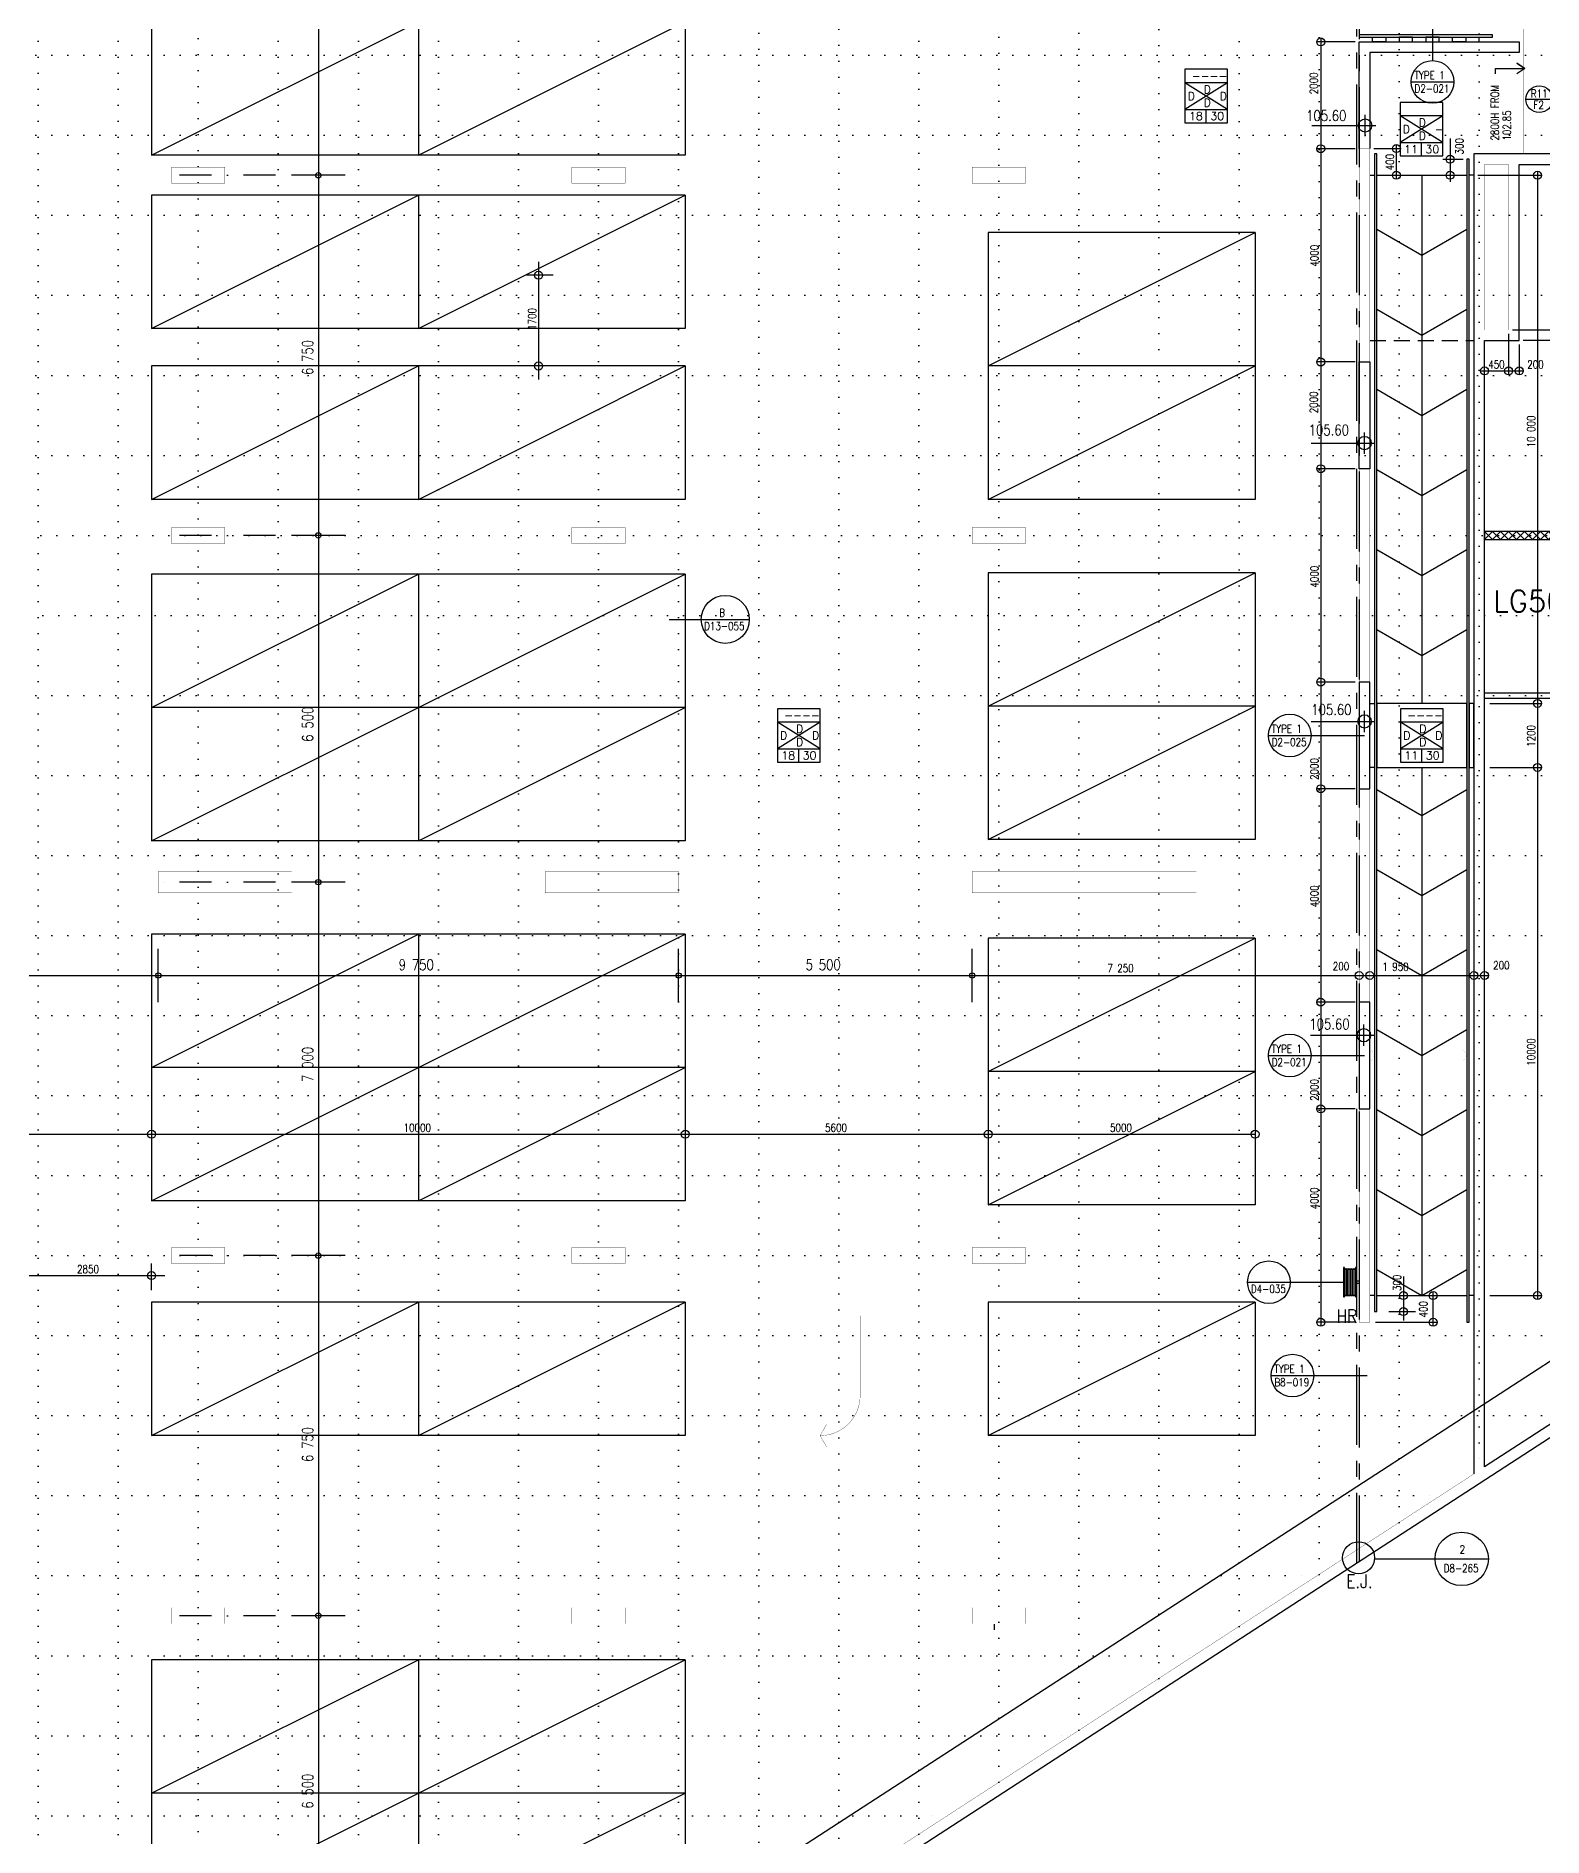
# Model space of a CAD drawing. Header units: millimetres. Extents: x -164841 to 156300, y -101000 to 60475.
# Drawn here: x -101289 to -73056, y -70148 to -36390 of the extents above; entities that cross this region are included whole.
import ezdxf

# ---------------------------------------------------------------- set-up
doc = ezdxf.new("R2010")
doc.units = ezdxf.units.MM
doc.header["$LTSCALE"] = 1200
for name, pattern in [('s1103a$0$CENTER', [2, 1.25, -0.25, 0.25, -0.25]), ('s1103a$0$DASHDOT', [1, 0.5, -0.25, 0, -0.25]), ('s1103a$0$DASHED', [0.75, 0.5, -0.25]), ('s1103a$0$DOT', [0.25, 0, -0.25]), ('s1103a$0$HIDDEN', [0.375, 0.25, -0.125])]:
    doc.linetypes.add(name, pattern=pattern)
for name, color, linetype in [('s1103a$0$12', 7, 'Continuous'), ('s1103a$0$20', 7, 'Continuous'), ('s1103a$0$22', 7, 'Continuous'), ('s1103a$0$23', 7, 'Continuous'), ('s1103a$0$25', 7, 'Continuous'), ('s1103a$0$29', 7, 'Continuous'), ('s1103a$0$35', 7, 'Continuous'), ('s1103a$0$4', 7, 'Continuous'), ('s1103a$0$5', 7, 'Continuous'), ('s1103a$0$51', 7, 'Continuous'), ('s1103a$0$56', 7, 'Continuous'), ('s1103a$0$6', 7, 'Continuous'), ('s1103a$0$7', 7, 'Continuous'), ('s1103a$0$9', 7, 'Continuous'), ('s1103a$0$ROOM-NO', 4, 'Continuous'), ('s1103a$0$WALL1', 1, 'Continuous')]:
    doc.layers.add(name, color=color, linetype=linetype)
doc.styles.add('s1103a$0$STANDARD', font='SIMPLEX')

# ---------------------------------------------------------------- blocks, each defined once
blk = doc.blocks.new('s1103a$0$FFBOX')
at = {"layer": 's1103a$0$51', "color": 14, "linetype": 'Continuous'}
for p, q in [((0.4, 0.25), (-0.4, -0.25)), ((0.4, -0.25), (-0.4, 0.25)), ((0, -0.5), (0, -0.25))]:
    blk.add_line(p, q, dxfattribs=at)
for points in [[(-0.4, -0.5), (0.4, -0.5), (0.4, 0.5), (-0.4, 0.5)], [(-0.4, -0.25), (0.4, -0.25), (0.4, 0.25), (-0.4, 0.25)]]:
    blk.add_lwpolyline(points, close=True, dxfattribs=at)
at = {"layer": 's1103a$0$51', "color": 14, "linetype": 'Continuous', "style": 's1103a$0$STANDARD'}
for tag, p in [('TAG1', (-0.2728, 0.3)), ('TAG6', (-0.3496, -0.075)), ('TAG5', (-0.0496, 0.05)), ('TAG7', (0.2504, -0.075)), ('TAG2', (-0.324, -0.45)), ('TAG8', (-0.2496, -0.45)), ('TAG4', (-0.0496, -0.2)), ('TAG3', (0.076, -0.45)), ('TAG9', (0.1504, -0.45))]:
    blk.add_attdef(tag, p, '', height=0.15, dxfattribs=at)
blk = doc.blocks.new('s1103a$0$DET3')
at = {"layer": 's1103a$0$51', "color": 14, "linetype": 'Continuous'}
blk.add_line((-0.4, 0), (1.4, 0), dxfattribs=at)
blk.add_circle((0, 0), 0.4, dxfattribs=at)
at = {"layer": 's1103a$0$51', "color": 14, "linetype": 'Continuous', "style": 's1103a$0$STANDARD', "width": 0.8}
for tag, p in [('TAG1', (-0.3373, 0.0501)), ('TAG2', (-0.3373, -0.2))]:
    blk.add_attdef(tag, p, '', height=0.15, dxfattribs=at)
blk = doc.blocks.new('s1103a$0$ARROW')
at = {"layer": 's1103a$0$25', "color": 14, "linetype": 'Continuous', "const_width": 0.005}
blk.add_lwpolyline([(-0.433, 0.25), (0, 0), (0.433, 0.25)], dxfattribs=at)
blk = doc.blocks.new('s1103a$0$HR1')
at = {"layer": 's1103a$0$56', "color": 1, "linetype": 'Continuous'}
for p, q in [((-0.235, 0.245), (0.235, 0.245)), ((-0.235, 0.215), (0.235, 0.215)), ((-0.235, 0.185), (0.235, 0.185)), ((-0.235, 0.155), (0.235, 0.155)), ((-0.235, 0.125), (0.235, 0.125)), ((-0.235, 0.095), (0.235, 0.095))]:
    blk.add_line(p, q, dxfattribs=at)
for points in [[(-0.275, 0.275), (0.275, 0.275), (0.275, 0.29), (-0.275, 0.29)], [(-0.275, 0.05), (0.275, 0.05), (0.275, 0.065), (-0.275, 0.065)], [(-0.025, 0.05), (0.025, 0.05), (0.025, 0), (-0.025, 0)]]:
    blk.add_lwpolyline(points, close=True, dxfattribs=at)
for centre, start, end in [((-0.235, 0.26), 90, 270), ((-0.235, 0.23), 90, 270), ((-0.235, 0.2), 90, 270), ((-0.235, 0.17), 90, 270), ((-0.235, 0.14), 90, 270), ((-0.235, 0.11), 90, 270), ((-0.235, 0.08), 90, 270), ((0.235, 0.26), 270, 90), ((0.235, 0.23), 270, 90), ((0.235, 0.2), 270, 90), ((0.235, 0.17), 270, 90), ((0.235, 0.14), 270, 90), ((0.235, 0.11), 270, 90), ((0.235, 0.08), 270, 90)]:
    blk.add_arc(centre, 0.015, start, end, dxfattribs=at)
blk = doc.blocks.new('s1103a$0$DRMK')
at = {"layer": 's1103a$0$29', "color": 14, "linetype": 'Continuous'}
blk.add_line((-0.25, 0), (0.25, 0), dxfattribs=at)
blk.add_circle((0, 0), 0.25, dxfattribs=at)
at = {"layer": 's1103a$0$29', "color": 14, "linetype": 'Continuous', "style": 's1103a$0$STANDARD', "width": 0.8}
for tag, p in [('TAG1', (-0.1587, 0.03)), ('TAG3', (-0.1093, 0.0318)), ('TAG2', (-0.1587, -0.1799)), ('TAG4', (-0.1073, -0.1799))]:
    blk.add_attdef(tag, p, '', height=0.15, dxfattribs=at)
blk = doc.blocks.new('s1103a$0$DET1')
at = {"layer": 's1103a$0$51', "color": 14, "linetype": 'Continuous'}
for p, q in [((0, 1.05), (0, 0.4)), ((-0.4, 0), (0.4, 0))]:
    blk.add_line(p, q, dxfattribs=at)
blk.add_circle((0, 0), 0.4, dxfattribs=at)
at = {"layer": 's1103a$0$51', "color": 14, "linetype": 'Continuous', "style": 's1103a$0$STANDARD', "width": 0.8}
for tag, p in [('TAG1', (-0.3373, 0.0501)), ('TAG2', (-0.3373, -0.2))]:
    blk.add_attdef(tag, p, '', height=0.15, dxfattribs=at)
blk = doc.blocks.new('s1103a$0$LEVEL')
at = {"layer": 's1103a$0$35', "linetype": 'Continuous'}
for p, q in [((1, 0), (-0.2, 0)), ((0, 0.2), (0, -0.2))]:
    blk.add_line(p, q, dxfattribs=at)
blk.add_circle((0, 0), 0.125, dxfattribs=at)
at = {"layer": 's1103a$0$35', "linetype": 'Continuous', "style": 's1103a$0$STANDARD', "width": 0.8}
for tag, p in [('TAG2', (0.2063, 0.05)), ('TAG1', (0.2063, -0.2))]:
    blk.add_attdef(tag, p, '', height=0.15, dxfattribs=at)
blk = doc.blocks.new('s1103a$0$H900')
at = {"layer": 's1103a$0$22', "color": 10, "linetype": 'Continuous'}
for points in [[(0, 0), (0.15, 0.15), (0.3, 0), (0.45, 0.15), (0.6, 0), (0.75, 0.15), (0.9, 0)], [(0, 0.15), (0.15, 0), (0.3, 0.15), (0.45, 0), (0.6, 0.15), (0.75, 0), (0.9, 0.15)]]:
    blk.add_lwpolyline(points, dxfattribs=at)
blk = doc.blocks.new('s1103a$0$H450')
at = {"layer": 's1103a$0$22', "color": 10, "linetype": 'Continuous'}
for points in [[(0, 0.15), (0.15, 0), (0.3, 0.15), (0.45, 0)], [(0, 0), (0.15, 0.15), (0.3, 0), (0.45, 0.15)]]:
    blk.add_lwpolyline(points, dxfattribs=at)
blk = doc.blocks.new('s1103a')
at = {"layer": 's1103a$0$12', "color": 2, "linetype": 'Continuous'}
for p, q in [((-96000, -30450), (-96000, -85300)), ((-95500, -39000), (-96500, -39000)), ((-91875, -40625), (-91875, -42825)), ((-91600, -40875), (-92100, -40875)), ((-95500, -45750), (-96500, -45750)), ((-95500, -52250), (-96500, -52250)), ((-99000, -54500), (-99000, -53500)), ((-89250, -54500), (-89250, -53500)), ((-83750, -54500), (-83750, -53500)), ((-89246, -71824), (-61410, -53748)), ((-104875, -56975), (-99125, -56975)), ((-99125, -56975), (-89125, -56975)), ((-89125, -56975), (-83450, -56975)), ((-83450, -56975), (-78450, -56975)), ((-99125, -59900), (-99125, -59400)), ((-95500, -59250), (-96500, -59250)), ((-102225, -59625), (-98875, -59625)), ((-75670, -59640), (-75670, -60470)), ((-75945, -60300), (-75445, -60300)), ((-95500, -66000), (-96500, -66000))]:
    blk.add_line(p, q, dxfattribs=at)
at = {"layer": 's1103a$0$12', "color": 14, "linetype": 'Continuous'}
for p, q in [((-77220, -36425), (-77220, -60575)), ((-76575, -36500), (-77294, -36500)), ((-75802, -39075), (-75802, -38425)), ((-74796, -38310), (-74796, -39120)), ((-76225, -38500), (-75727, -38500)), ((-74930, -38700), (-74551, -38700)), ((-74275, -39000), (-73083, -39000)), ((-73158, -38925), (-73158, -60075)), ((-73700, -41975), (-73700, -42741)), ((-73625, -41894), (-72425, -41894)), ((-73500, -42175), (-73500, -42741)), ((-73425, -42092), (-72425, -42092)), ((-76575, -42500), (-77294, -42500)), ((-74225, -42666), (-73425, -42666)), ((-76575, -44500), (-77294, -44500)), ((-76575, -48500), (-77294, -48500)), ((-74050, -48900), (-73083, -48900)), ((-74050, -50100), (-73083, -50100)), ((-76575, -50500), (-77294, -50500)), ((-125800, -54000), (-74075, -54000)), ((-76575, -54500), (-77294, -54500)), ((-76575, -56500), (-77294, -56500)), ((-75113, -60575), (-75113, -59925)), ((-74050, -60000), (-73083, -60000)), ((-76575, -60500), (-77294, -60500)), ((-76193, -60500), (-75038, -60500))]:
    blk.add_line(p, q, dxfattribs=at)
at = {"layer": 's1103a$0$12', "color": 2, "linetype": 's1103a$0$DASHDOT'}
for p, q in [((-96800, -39000), (-98750, -39000)), ((-96800, -45750), (-98750, -45750)), ((-96800, -52250), (-99000, -52250)), ((-96800, -59250), (-98750, -59250)), ((-96800, -66000), (-98750, -66000))]:
    blk.add_line(p, q, dxfattribs=at)
at = {"layer": 's1103a$0$12', "color": 2, "linetype": 'Continuous'}
blk.add_lwpolyline([(-73944, -37096), (-73944, -36996), (-73398, -36996), (-73548, -36896), (-73398, -36996), (-73548, -37096)], dxfattribs=at)
at = {"layer": 's1103a$0$12', "color": 14, "linetype": 'Continuous'}
for centre in [(-77220, -36500), (-77220, -38504), (-75802, -38500), (-74796, -38700), (-75802, -39000), (-74796, -39000), (-73158, -39000), (-77220, -42500), (-74150, -42666), (-73700, -42666), (-73500, -42666), (-77220, -44500), (-77220, -48500), (-73158, -48900), (-73158, -50100), (-77220, -50500), (-76500, -54000), (-76300, -54000), (-74350, -54000), (-74150, -54000), (-77220, -54500), (-77220, -56500), (-75113, -60000), (-73158, -60000), (-77220, -60500), (-75113, -60500)]:
    blk.add_circle(centre, 75, dxfattribs=at)
at = {"layer": 's1103a$0$12', "color": 2, "linetype": 'Continuous'}
for centre, radius in [((-96000, -39000), 50), ((-91875, -40875), 75), ((-91875, -42575), 75), ((-96000, -45750), 50), ((-96000, -52250), 50), ((-99000, -54000), 50), ((-89250, -54000), 50), ((-83750, -54000), 50), ((-83750, -54000), 50), ((-83750, -54000), 50), ((-99125, -56975), 75), ((-99125, -56975), 75), ((-89125, -56975), 75), ((-89125, -56975), 75), ((-83450, -56975), 75), ((-83450, -56975), 75), ((-78450, -56975), 75), ((-96000, -59250), 50), ((-99125, -59625), 75), ((-75670, -60000), 75), ((-75670, -60300), 75), ((-96000, -66000), 50)]:
    blk.add_circle(centre, radius, dxfattribs=at)
at = {"layer": 's1103a$0$20', "color": 10, "linetype": 'Continuous'}
for p, q in [((-69000, -38600), (-74350, -38600)), ((-74350, -38600), (-74350, -63343)), ((-73500, -42100), (-73500, -38800)), ((-73500, -38800), (-69000, -38800)), ((-74150, -63213), (-74150, -42100)), ((-74150, -42100), (-73500, -42100)), ((-70400, -45675), (-74150, -45675)), ((-74150, -45675), (-74150, -45825)), ((-74150, -45825), (-70400, -45825))]:
    blk.add_line(p, q, dxfattribs=at)
at = {"layer": 's1103a$0$20', "color": 2, "linetype": 'Continuous'}
for p, q in [((-74150, -48704), (-72350, -48704)), ((-74150, -48804), (-72350, -48804))]:
    blk.add_line(p, q, dxfattribs=at)
at = {"layer": 's1103a$0$20', "color": 14, "linetype": 'Continuous', "const_width": 5}
for points in [[(-76300, -38500), (-76500, -38500), (-76500, -42500), (-76300, -42500)], [(-76300, -44500), (-76500, -44500), (-76500, -48500), (-76300, -48500)], [(-76300, -50500), (-76500, -50500), (-76500, -54500), (-76300, -54500)], [(-76300, -56500), (-76500, -56500), (-76500, -60500), (-76300, -60500)]]:
    blk.add_lwpolyline(points, close=True, dxfattribs=at)
at = {"layer": 's1103a$0$20', "color": 10, "linetype": 'Continuous', "const_width": 5}
blk.add_lwpolyline([(-74150, -41900), (-73700, -41900), (-73700, -38800), (-74150, -38800)], close=True, dxfattribs=at)
at = {"layer": 's1103a$0$23', "color": 14, "linetype": 'Continuous'}
blk.add_line((-76575, -38504), (-77294, -38504), dxfattribs=at)
at = {"layer": 's1103a$0$23', "color": 14, "linetype": 's1103a$0$HIDDEN'}
blk.add_line((-76300, -42100), (-74350, -42100), dxfattribs=at)
at = {"layer": 's1103a$0$23', "color": 14, "linetype": 'Continuous'}
for points in [[(-76500, -38500), (-76500, -36500), (-73500, -36500), (-73500, -36700)], [(-73500, -36700), (-76300, -36700), (-76300, -38500)]]:
    blk.add_lwpolyline(points, dxfattribs=at)
for points in [[(-76500, -42500), (-76300, -42500), (-76300, -44500), (-76500, -44500)], [(-76500, -50500), (-76300, -50500), (-76300, -48500), (-76500, -48500)], [(-76500, -56500), (-76300, -56500), (-76300, -54500), (-76500, -54500)]]:
    blk.add_lwpolyline(points, close=True, dxfattribs=at)
at = {"layer": 's1103a$0$25', "color": 14, "linetype": 'Continuous'}
for p, q in [((-74249, -36500), (-74249, -36410)), ((-76300, -39000), (-76210, -39000)), ((-76170, -39000), (-74480, -39000)), ((-75325, -39000), (-75325, -48900)), ((-74350, -39000), (-74440, -39000)), ((-74480, -48900), (-76170, -48900)), ((-76170, -48900), (-76170, -50100)), ((-74480, -50100), (-74480, -48900)), ((-76170, -50100), (-74480, -50100)), ((-75325, -50100), (-75325, -60000)), ((-76210, -60000), (-76300, -60000)), ((-76170, -60000), (-74480, -60000)), ((-74350, -60000), (-74440, -60000)), ((-74350, -60000), (-74440, -60000))]:
    blk.add_line(p, q, dxfattribs=at)
at = {"layer": 's1103a$0$25', "color": 10, "linetype": 'Continuous'}
blk.add_line((-76204, -44550), (-76205, -44550), dxfattribs=at)
at = {"layer": 's1103a$0$25', "color": 14, "linetype": 'Continuous'}
for points in [[(-76499, -36410), (-73999, -36410), (-73999, -36370), (-76499, -36370)], [(-76249, -36410), (-75999, -36410), (-75999, -36500), (-76249, -36500)], [(-75749, -36500), (-75499, -36500), (-75499, -36410), (-75749, -36410)], [(-75249, -36500), (-74999, -36500), (-74999, -36410), (-75249, -36410)], [(-74749, -36410), (-74499, -36410), (-74499, -36500), (-74749, -36500)], [(-76170, -38600), (-76210, -38600), (-76210, -60300), (-76170, -60300)], [(-74440, -38700), (-74480, -38700), (-74480, -60500), (-74440, -60500)], [(-76210, -50100), (-76300, -50100), (-76300, -48900), (-76210, -48900)], [(-74440, -50100), (-74350, -50100), (-74350, -48900), (-74440, -48900)]]:
    blk.add_lwpolyline(points, close=True, dxfattribs=at)
for points in [[(-76170, -40012), (-75325, -40500), (-74480, -40012)], [(-76170, -41512), (-75325, -42000), (-74480, -41512)], [(-76170, -43012), (-75325, -43500), (-74480, -43012)], [(-76170, -44512), (-75325, -45000), (-74480, -44512)], [(-76170, -46012), (-75325, -46500), (-74480, -46012)], [(-76170, -47512), (-75325, -48000), (-74480, -47512)], [(-76170, -50512), (-75325, -51000), (-74480, -50512)], [(-76170, -52012), (-75325, -52500), (-74480, -52012)], [(-76170, -53512), (-75325, -54000), (-74480, -53512)], [(-76170, -55012), (-75325, -55500), (-74480, -55012)], [(-76170, -56512), (-75325, -57000), (-74480, -56512)], [(-76170, -58012), (-75325, -58500), (-74480, -58012)], [(-76170, -59512), (-75325, -60000), (-74480, -59512)]]:
    blk.add_lwpolyline(points, dxfattribs=at)
at = {"layer": 's1103a$0$25', "linetype": 'Continuous', "const_width": 5}
for points in [[(-85849, -60375), (-85849, -61875)], [(-86474, -62842), (-86599, -62625), (-86474, -62408)]]:
    blk.add_lwpolyline(points, dxfattribs=at)
blk.add_lwpolyline([(-85849, -61875, -0.414214), (-86599, -62625, -0.414214)], format="xyb", dxfattribs=at)
at = {"layer": 's1103a$0$29', "color": 14, "linetype": 's1103a$0$HIDDEN', "const_width": 5}
blk.add_lwpolyline([(-73425, -33850), (-73425, -38600)], dxfattribs=at)
at = {"layer": 's1103a$0$4', "color": 7, "linetype": 's1103a$0$DOT'}
for p, q in [((-83250, -69123), (-83250, -28450)), ((-81750, -68149), (-81750, -28450)), ((-80250, -67175), (-80250, -28450)), ((-78750, -66201), (-78750, -28450)), ((-77250, -65226), (-77250, -28450)), ((-98250, -74250), (-98250, -30750)), ((-90750, -72500), (-90750, -30750)), ((-101250, -72500), (-101250, -32100)), ((-99750, -72500), (-99750, -32100)), ((-96750, -72500), (-96750, -32100)), ((-95250, -72500), (-95250, -32100)), ((-93750, -72500), (-93750, -32100)), ((-92250, -72500), (-92250, -32100)), ((-89250, -72500), (-89250, -32100)), ((-87750, -72045), (-87750, -32100)), ((-86250, -71071), (-86250, -32100)), ((-84750, -70097), (-84750, -32100)), ((-75750, -64252), (-75750, -33650)), ((-74250, -33650), (-74250, -63278)), ((-125300, -36750), (-45192, -36750)), ((-125300, -38250), (-46854, -38250)), ((-125300, -39750), (-48413, -39750)), ((-125300, -41250), (-49878, -41250)), ((-125300, -42750), (-51257, -42750)), ((-125300, -44250), (-52558, -44250)), ((-53785, -45750), (-125300, -45750)), ((-54944, -47250), (-125300, -47250)), ((-125300, -48750), (-56038, -48750)), ((-125300, -50250), (-57073, -50250)), ((-125300, -51750), (-58050, -51750)), ((-125300, -53250), (-58973, -53250)), ((-125300, -54750), (-61117, -54750)), ((-125300, -56250), (-63427, -56250)), ((-125300, -57750), (-65737, -57750)), ((-125300, -59250), (-68047, -59250)), ((-125300, -60750), (-70356, -60750)), ((-125300, -62250), (-72666, -62250)), ((-125300, -63750), (-74976, -63750)), ((-125300, -65250), (-77286, -65250)), ((-125300, -66750), (-79596, -66750)), ((-125300, -68250), (-81906, -68250)), ((-125300, -69750), (-84215, -69750))]:
    blk.add_line(p, q, dxfattribs=at)
at = {"layer": 's1103a$0$5', "color": 1, "linetype": 'Continuous'}
for points in [[(-94125, -36125), (-94125, -38625), (-99125, -38625), (-94125, -36125), (-99125, -36125), (-99125, -38625)], [(-89125, -36125), (-89125, -38625), (-94125, -38625), (-89125, -36125), (-94125, -36125), (-94125, -38625)], [(-94125, -39375), (-94125, -41875), (-99125, -41875), (-94125, -39375), (-99125, -39375), (-99125, -41875)], [(-89125, -39375), (-89125, -41875), (-94125, -41875), (-89125, -39375), (-94125, -39375), (-94125, -41875)], [(-78450, -40075), (-78450, -42575), (-83450, -42575), (-78450, -40075), (-83450, -40075), (-83450, -42575)], [(-94125, -42575), (-94125, -45075), (-99125, -45075), (-94125, -42575), (-99125, -42575), (-99125, -45075)], [(-89125, -42575), (-89125, -45075), (-94125, -45075), (-89125, -42575), (-94125, -42575), (-94125, -45075)], [(-78450, -42575), (-78450, -45075), (-83450, -45075), (-78450, -42575), (-83450, -42575), (-83450, -45075)], [(-94125, -46475), (-94125, -48975), (-99125, -48975), (-94125, -46475), (-99125, -46475), (-99125, -48975)], [(-89125, -46475), (-89125, -48975), (-94125, -48975), (-89125, -46475), (-94125, -46475), (-94125, -48975)], [(-78450, -46450), (-78450, -48950), (-83450, -48950), (-78450, -46450), (-83450, -46450), (-83450, -48950)], [(-78450, -48950), (-78450, -51450), (-83450, -51450), (-78450, -48950), (-83450, -48950), (-83450, -51450)], [(-94125, -48975), (-94125, -51475), (-99125, -51475), (-94125, -48975), (-99125, -48975), (-99125, -51475)], [(-89125, -48975), (-89125, -51475), (-94125, -51475), (-89125, -48975), (-94125, -48975), (-94125, -51475)], [(-94125, -53225), (-94125, -55725), (-99125, -55725), (-94125, -53225), (-99125, -53225), (-99125, -55725)], [(-89125, -53225), (-89125, -55725), (-94125, -55725), (-89125, -53225), (-94125, -53225), (-94125, -55725)], [(-78450, -53300), (-78450, -55800), (-83450, -55800), (-78450, -53300), (-83450, -53300), (-83450, -55800)], [(-94125, -55725), (-94125, -58225), (-99125, -58225), (-94125, -55725), (-99125, -55725), (-99125, -58225)], [(-89125, -55725), (-89125, -58225), (-94125, -58225), (-89125, -55725), (-94125, -55725), (-94125, -58225)], [(-78450, -55800), (-78450, -58300), (-83450, -58300), (-78450, -55800), (-83450, -55800), (-83450, -58300)], [(-94125, -60125), (-94125, -62625), (-99125, -62625), (-94125, -60125), (-99125, -60125), (-99125, -62625)], [(-89125, -60125), (-89125, -62625), (-94125, -62625), (-89125, -60125), (-94125, -60125), (-94125, -62625)], [(-78450, -60125), (-78450, -62625), (-83450, -62625), (-78450, -60125), (-83450, -60125), (-83450, -62625)], [(-94125, -66825), (-94125, -69325), (-99125, -69325), (-94125, -66825), (-99125, -66825), (-99125, -69325)], [(-89125, -66825), (-89125, -69325), (-94125, -69325), (-89125, -66825), (-94125, -66825), (-94125, -69325)], [(-94125, -69325), (-94125, -71825), (-99125, -71825), (-94125, -69325), (-99125, -69325), (-99125, -71825)], [(-89125, -69325), (-89125, -71825), (-94125, -71825), (-89125, -69325), (-94125, -69325), (-94125, -71825)]]:
    blk.add_lwpolyline(points, dxfattribs=at)
at = {"layer": 's1103a$0$51', "linetype": 'Continuous'}
for p, q in [((-89425, -47325), (-87925, -47325)), ((-76211, -64936), (-74078, -64936))]:
    blk.add_line(p, q, dxfattribs=at)
for centre, radius in [((-88375, -47325), 450), ((-74578, -64936), 500), ((-76510, -64914), 300)]:
    blk.add_circle(centre, radius, dxfattribs=at)
at = {"layer": 's1103a$0$6', "color": 14, "linetype": 'Continuous', "const_width": 5}
for points in [[(-98750, -39150), (-97750, -39150), (-97750, -38850), (-98750, -38850)], [(-98750, -39150), (-97750, -39150), (-97750, -38850), (-98750, -38850)], [(-98750, -39150), (-97750, -39150), (-97750, -38850), (-98750, -38850)], [(-91250, -39150), (-90250, -39150), (-90250, -38850), (-91250, -38850)], [(-91250, -39150), (-90250, -39150), (-90250, -38850), (-91250, -38850)], [(-91250, -39150), (-90250, -39150), (-90250, -38850), (-91250, -38850)], [(-83750, -39150), (-82750, -39150), (-82750, -38850), (-83750, -38850)], [(-83750, -39150), (-82750, -39150), (-82750, -38850), (-83750, -38850)], [(-83750, -39150), (-82750, -39150), (-82750, -38850), (-83750, -38850)], [(-98750, -45900), (-97750, -45900), (-97750, -45600), (-98750, -45600)], [(-98750, -45900), (-97750, -45900), (-97750, -45600), (-98750, -45600)], [(-98750, -45900), (-97750, -45900), (-97750, -45600), (-98750, -45600)], [(-91250, -45900), (-90250, -45900), (-90250, -45600), (-91250, -45600)], [(-91250, -45900), (-90250, -45900), (-90250, -45600), (-91250, -45600)], [(-91250, -45900), (-90250, -45900), (-90250, -45600), (-91250, -45600)], [(-83750, -45900), (-82750, -45900), (-82750, -45600), (-83750, -45600)], [(-83750, -45900), (-82750, -45900), (-82750, -45600), (-83750, -45600)], [(-83750, -45900), (-82750, -45900), (-82750, -45600), (-83750, -45600)], [(-96500, -52450), (-99000, -52450), (-99000, -52050), (-96500, -52050)], [(-89250, -52450), (-91750, -52450), (-91750, -52050), (-89250, -52050)], [(-83750, -52450), (-79550, -52450), (-79550, -52050), (-83750, -52050)], [(-98750, -59400), (-97750, -59400), (-97750, -59100), (-98750, -59100)], [(-98750, -59400), (-97750, -59400), (-97750, -59100), (-98750, -59100)], [(-98750, -59400), (-97750, -59400), (-97750, -59100), (-98750, -59100)], [(-91250, -59400), (-90250, -59400), (-90250, -59100), (-91250, -59100)], [(-91250, -59400), (-90250, -59400), (-90250, -59100), (-91250, -59100)], [(-91250, -59400), (-90250, -59400), (-90250, -59100), (-91250, -59100)], [(-83750, -59400), (-82750, -59400), (-82750, -59100), (-83750, -59100)], [(-83750, -59400), (-82750, -59400), (-82750, -59100), (-83750, -59100)], [(-83750, -59400), (-82750, -59400), (-82750, -59100), (-83750, -59100)], [(-98750, -66150), (-97750, -66150), (-97750, -65850), (-98750, -65850)], [(-98750, -66150), (-97750, -66150), (-97750, -65850), (-98750, -65850)], [(-98750, -66150), (-97750, -66150), (-97750, -65850), (-98750, -65850)], [(-91250, -66150), (-90250, -66150), (-90250, -65850), (-91250, -65850)], [(-91250, -66150), (-90250, -66150), (-90250, -65850), (-91250, -65850)], [(-91250, -66150), (-90250, -66150), (-90250, -65850), (-91250, -65850)], [(-83750, -66150), (-82750, -66150), (-82750, -65850), (-83750, -65850)], [(-83750, -66150), (-82750, -66150), (-82750, -65850), (-83750, -65850)], [(-83750, -66150), (-82750, -66150), (-82750, -65850), (-83750, -65850)]]:
    blk.add_lwpolyline(points, close=True, dxfattribs=at)
at = {"layer": 's1103a$0$9', "color": 14, "linetype": 'Continuous'}
for p, q in [((-61117, -54750), (-74150, -63213)), ((-61195, -55050), (-90650, -74178))]:
    blk.add_line(p, q, dxfattribs=at)
at = {"layer": 's1103a$0$9', "color": 1, "linetype": 's1103a$0$CENTER'}
for points in [[(-76298, -32288), (-76300, -32500), (-76550, -32500), (-76550, -65022)], [(-76250, -32300), (-76250, -32550), (-76500, -32550), (-76500, -64989)]]:
    blk.add_lwpolyline(points, dxfattribs=at)
at = {"layer": 's1103a$0$9', "color": 14, "linetype": 'Continuous', "const_width": 5}
blk.add_lwpolyline([(-90950, -78750), (-90950, -72500), (-88450, -72500), (-74350, -63343)], dxfattribs=at)
at = {"layer": 's1103a$0$WALL1', "linetype": 's1103a$0$DASHED'}
blk.add_line((-83331, -66263), (-83331, -66162), dxfattribs=at)
at = {"xscale": 999.9979999999999, "yscale": 999.9979999999999, "zscale": 1000}
for name, p, values in [('s1103a$0$DET1', (-75124, -37250), {'TAG1': 'TYPE 1', 'TAG2': 'D2-021'}), ('s1103a$0$DRMK', (-73125, -37575), {'TAG1': 'R11', 'TAG4': 'F2'}), ('s1103a$0$FFBOX', (-87000, -49500), {'TAG1': '----', 'TAG2': '18', 'TAG3': '30', 'TAG4': 'D', 'TAG5': 'D', 'TAG6': 'D', 'TAG7': 'D'}), ('s1103a$0$DET3', (-77800, -49500), {'TAG1': 'TYPE 1', 'TAG2': 'D2-025'}), ('s1103a$0$DET3', (-77800, -55500), {'TAG1': 'TYPE 1', 'TAG2': 'D2-021'}), ('s1103a$0$DET3', (-77750, -61500), {'TAG1': 'TYPE 1', 'TAG2': 'B8-019'})]:
    blk.add_blockref(name, p, dxfattribs=at).add_auto_attribs(values)
at = {"zscale": 1000}
for name, p, xscale, yscale, rotation in [('s1103a$0$ARROW', (-75124, -36410), 250, 250, 180), ('s1103a$0$LEVEL', (-76388, -38067), 999.9979999999999, 999.9979999999999, 180), ('s1103a$0$LEVEL', (-76398, -44019), 999.9979999999999, 999.9979999999999, 180), ('s1103a$0$H450', (-73700, -45675), 999.9979999999999, 999.9979999999999, 180), ('s1103a$0$H900', (-72800, -45675), 999.9979999999999, 999.9979999999999, 180), ('s1103a$0$LEVEL', (-76398, -49237), 999.9979999999999, 999.9979999999999, 180), ('s1103a$0$LEVEL', (-76410, -55119), 999.9979999999999, 999.9979999999999, 180), ('s1103a$0$ARROW', (-76210, -55500), 250, 250, 90), ('s1103a$0$ARROW', (-74480, -55500), 250, 250, 90), ('s1103a$0$HR1', (-76500, -59750), 999.9979999999999, 999.9979999999999, 90)]:
    blk.add_blockref(name, p, dxfattribs=dict(at, xscale=xscale, yscale=yscale, rotation=rotation))
ref = blk.add_blockref('s1103a$0$FFBOX', (-79363, -37514), dxfattribs=dict(xscale=999.9979999999999, yscale=999.9979999999999, zscale=1000))
ref.add_attrib('TAG1', '----', (-79636, -37214), dxfattribs={"layer": 's1103a$0$51', "color": 3, "linetype": 'Continuous', "height": 150, "style": 's1103a$0$STANDARD'})
ref.add_attrib('TAG2', '18', (-79687, -37964), dxfattribs={"layer": 's1103a$0$51', "color": 3, "linetype": 'Continuous', "height": 150, "style": 's1103a$0$STANDARD'})
ref.add_attrib('TAG3', '30', (-79287, -37964), dxfattribs={"layer": 's1103a$0$51', "color": 3, "linetype": 'Continuous', "height": 150, "style": 's1103a$0$STANDARD'})
ref.add_attrib('TAG4', 'D', (-79412, -37714), dxfattribs={"layer": 's1103a$0$51', "color": 3, "linetype": 'Continuous', "height": 150, "style": 's1103a$0$STANDARD'})
ref.add_attrib('TAG5', 'D', (-79412, -37464), dxfattribs={"layer": 's1103a$0$51', "color": 3, "linetype": 'Continuous', "height": 150, "style": 's1103a$0$STANDARD'})
ref.add_attrib('TAG6', 'D', (-79712, -37590), dxfattribs={"layer": 's1103a$0$51', "color": 3, "linetype": 'Continuous', "height": 150, "style": 's1103a$0$STANDARD'})
ref.add_attrib('TAG7', 'D', (-79112, -37590), dxfattribs={"layer": 's1103a$0$51', "color": 3, "linetype": 'Continuous', "height": 150, "style": 's1103a$0$STANDARD'})
ref = blk.add_blockref('s1103a$0$FFBOX', (-75333, -38136), dxfattribs=dict(xscale=999.9979999999999, yscale=999.9979999999999, zscale=1000))
ref.add_attrib('TAG2', '11', (-75657, -38586), dxfattribs={"layer": 's1103a$0$51', "color": 3, "linetype": 'Continuous', "height": 150, "style": 's1103a$0$STANDARD'})
ref.add_attrib('TAG3', '30', (-75257, -38586), dxfattribs={"layer": 's1103a$0$51', "color": 3, "linetype": 'Continuous', "height": 150, "style": 's1103a$0$STANDARD'})
ref.add_attrib('TAG4', 'D', (-75383, -38336), dxfattribs={"layer": 's1103a$0$51', "color": 3, "linetype": 'Continuous', "height": 150, "style": 's1103a$0$STANDARD'})
ref.add_attrib('TAG5', 'D', (-75383, -38086), dxfattribs={"layer": 's1103a$0$51', "color": 3, "linetype": 'Continuous', "height": 150, "style": 's1103a$0$STANDARD'})
ref.add_attrib('TAG6', 'D', (-75683, -38211), dxfattribs={"layer": 's1103a$0$51', "color": 3, "linetype": 'Continuous', "height": 150, "style": 's1103a$0$STANDARD'})
ref.add_attrib('TAG7', '-', (-75083, -38211), dxfattribs={"layer": 's1103a$0$51', "color": 3, "linetype": 'Continuous', "height": 150, "style": 's1103a$0$STANDARD'})
ref = blk.add_blockref('s1103a$0$FFBOX', (-75325, -49500), dxfattribs=dict(xscale=999.9979999999999, yscale=999.9979999999999, zscale=1000))
ref.add_attrib('TAG1', '----', (-75598, -49200), dxfattribs={"layer": 's1103a$0$51', "color": 3, "linetype": 'Continuous', "height": 150, "style": 's1103a$0$STANDARD'})
ref.add_attrib('TAG2', '11', (-75649, -49950), dxfattribs={"layer": 's1103a$0$51', "color": 3, "linetype": 'Continuous', "height": 150, "style": 's1103a$0$STANDARD'})
ref.add_attrib('TAG3', '30', (-75249, -49950), dxfattribs={"layer": 's1103a$0$51', "color": 3, "linetype": 'Continuous', "height": 150, "style": 's1103a$0$STANDARD'})
ref.add_attrib('TAG4', 'D', (-75374, -49700), dxfattribs={"layer": 's1103a$0$51', "color": 3, "linetype": 'Continuous', "height": 150, "style": 's1103a$0$STANDARD'})
ref.add_attrib('TAG5', 'D', (-75374, -49450), dxfattribs={"layer": 's1103a$0$51', "color": 3, "linetype": 'Continuous', "height": 150, "style": 's1103a$0$STANDARD'})
ref.add_attrib('TAG6', 'D', (-75674, -49575), dxfattribs={"layer": 's1103a$0$51', "color": 3, "linetype": 'Continuous', "height": 150, "style": 's1103a$0$STANDARD'})
ref.add_attrib('TAG7', 'D', (-75074, -49575), dxfattribs={"layer": 's1103a$0$51', "color": 3, "linetype": 'Continuous', "height": 150, "style": 's1103a$0$STANDARD'})
ref = blk.add_blockref('s1103a$0$DET3', (-78190, -59750), dxfattribs=dict(xscale=999.9979999999999, yscale=999.9979999999999, zscale=1000))
ref.add_attrib('TAG2', 'D4-035', (-78527, -59950), dxfattribs={"layer": 's1103a$0$51', "color": 14, "linetype": 'Continuous', "height": 150, "style": 's1103a$0$STANDARD', "width": 0.8})
at = {"layer": 's1103a$0$12', "color": 3, "linetype": 'Continuous', "style": 's1103a$0$STANDARD', "width": 0.8}
blk.add_text('2000', height=150, rotation=90, dxfattribs=at).set_placement((-77274, -37483))
at = {"layer": 's1103a$0$12', "color": 2, "linetype": 'Continuous', "style": 's1103a$0$STANDARD', "width": 0.8}
for s, height, p in [('2800H FROM', 150, (-73881, -38350)), ('102.85', 150, (-73656, -38350)), ('1700', 150, (-91920, -41899)), ('6 750', 200, (-96100, -42745)), ('6 500', 200, (-96100, -49620)), ('7 000', 200, (-96100, -55995)), ('300', 150, (-75715, -59915)), ('6 750', 200, (-96100, -63120)), ('6 500', 200, (-96100, -69620))]:
    blk.add_text(s, height=height, rotation=90, dxfattribs=at).set_placement(p)
at = {"layer": 's1103a$0$12', "color": 14, "linetype": 'Continuous', "style": 's1103a$0$STANDARD', "width": 0.8}
for s, p in [('300', (-74547, -38611)), ('400', (-75847, -38907)), ('4000', (-77264, -40715)), ('2000', (-77276, -43462)), ('10 000', (-73203, -44100)), ('4000', (-77264, -46730)), ('1200', (-73203, -49715)), ('2000', (-77264, -50336)), ('4000', (-77264, -52721)), ('10000', (-73203, -55691)), ('2000', (-77264, -56350)), ('4000', (-77264, -58385)), ('400', (-75222, -60412))]:
    blk.add_text(s, height=150, rotation=90, dxfattribs=at).set_placement(p)
for s, p in [('450', (-74082, -42621)), ('200', (-73350, -42621)), ('7 250', (-81217, -53939)), ('200', (-76994, -53902)), ('1 950', (-76065, -53911)), ('200', (-73989, -53883))]:
    blk.add_text(s, height=150, dxfattribs=at).set_placement(p)
at = {"layer": 's1103a$0$12', "color": 2, "linetype": 'Continuous', "style": 's1103a$0$STANDARD', "width": 0.8}
for s, height, p in [('9 750', 200, (-94495, -53900)), ('5 500', 200, (-86870, -53900)), ('10000', 150, (-94403, -56930)), ('5600', 150, (-86506, -56930)), ('5000', 150, (-81168, -56930)), ('2850', 150, (-100521, -59580))]:
    blk.add_text(s, height=height, dxfattribs=at).set_placement(p)
at = {"layer": 's1103a$0$35', "color": 3, "linetype": 'Continuous', "style": 's1103a$0$STANDARD', "width": 0.8}
for p in [(-77492, -37982), (-77445, -43875), (-77397, -49117), (-77433, -55011)]:
    blk.add_text('105.60', height=200, dxfattribs=at).set_placement(p)
at = {"layer": 's1103a$0$51', "linetype": 'Continuous', "style": 's1103a$0$STANDARD', "width": 0.8}
for s, p in [('  B', (-88653, -47275)), ('D13-055', (-88772, -47525)), ('2', (-74617, -64836)), ('D8-265', (-74915, -65186))]:
    blk.add_text(s, height=150, dxfattribs=at).set_placement(p)
at = {"layer": 's1103a$0$56', "color": 1, "linetype": 'Continuous', "style": 's1103a$0$STANDARD', "width": 0.84}
blk.add_text('HR', height=250, dxfattribs=at).set_placement((-76924, -60510))
at = {"layer": 's1103a$0$7', "color": 1, "linetype": 's1103a$0$CENTER', "style": 's1103a$0$STANDARD', "width": 0.84}
blk.add_text('E.J.', height=250, dxfattribs=at).set_placement((-76742, -65481))
at = {"layer": 's1103a$0$ROOM-NO', "style": 's1103a$0$STANDARD'}
blk.add_text('LG5002A', height=400, dxfattribs=at).set_placement((-73988, -47182))

msp = doc.modelspace()

# ---------------------------------------------------------------- block references
msp.add_blockref('s1103a', (0, 0))

doc.saveas('drawing.dxf')
